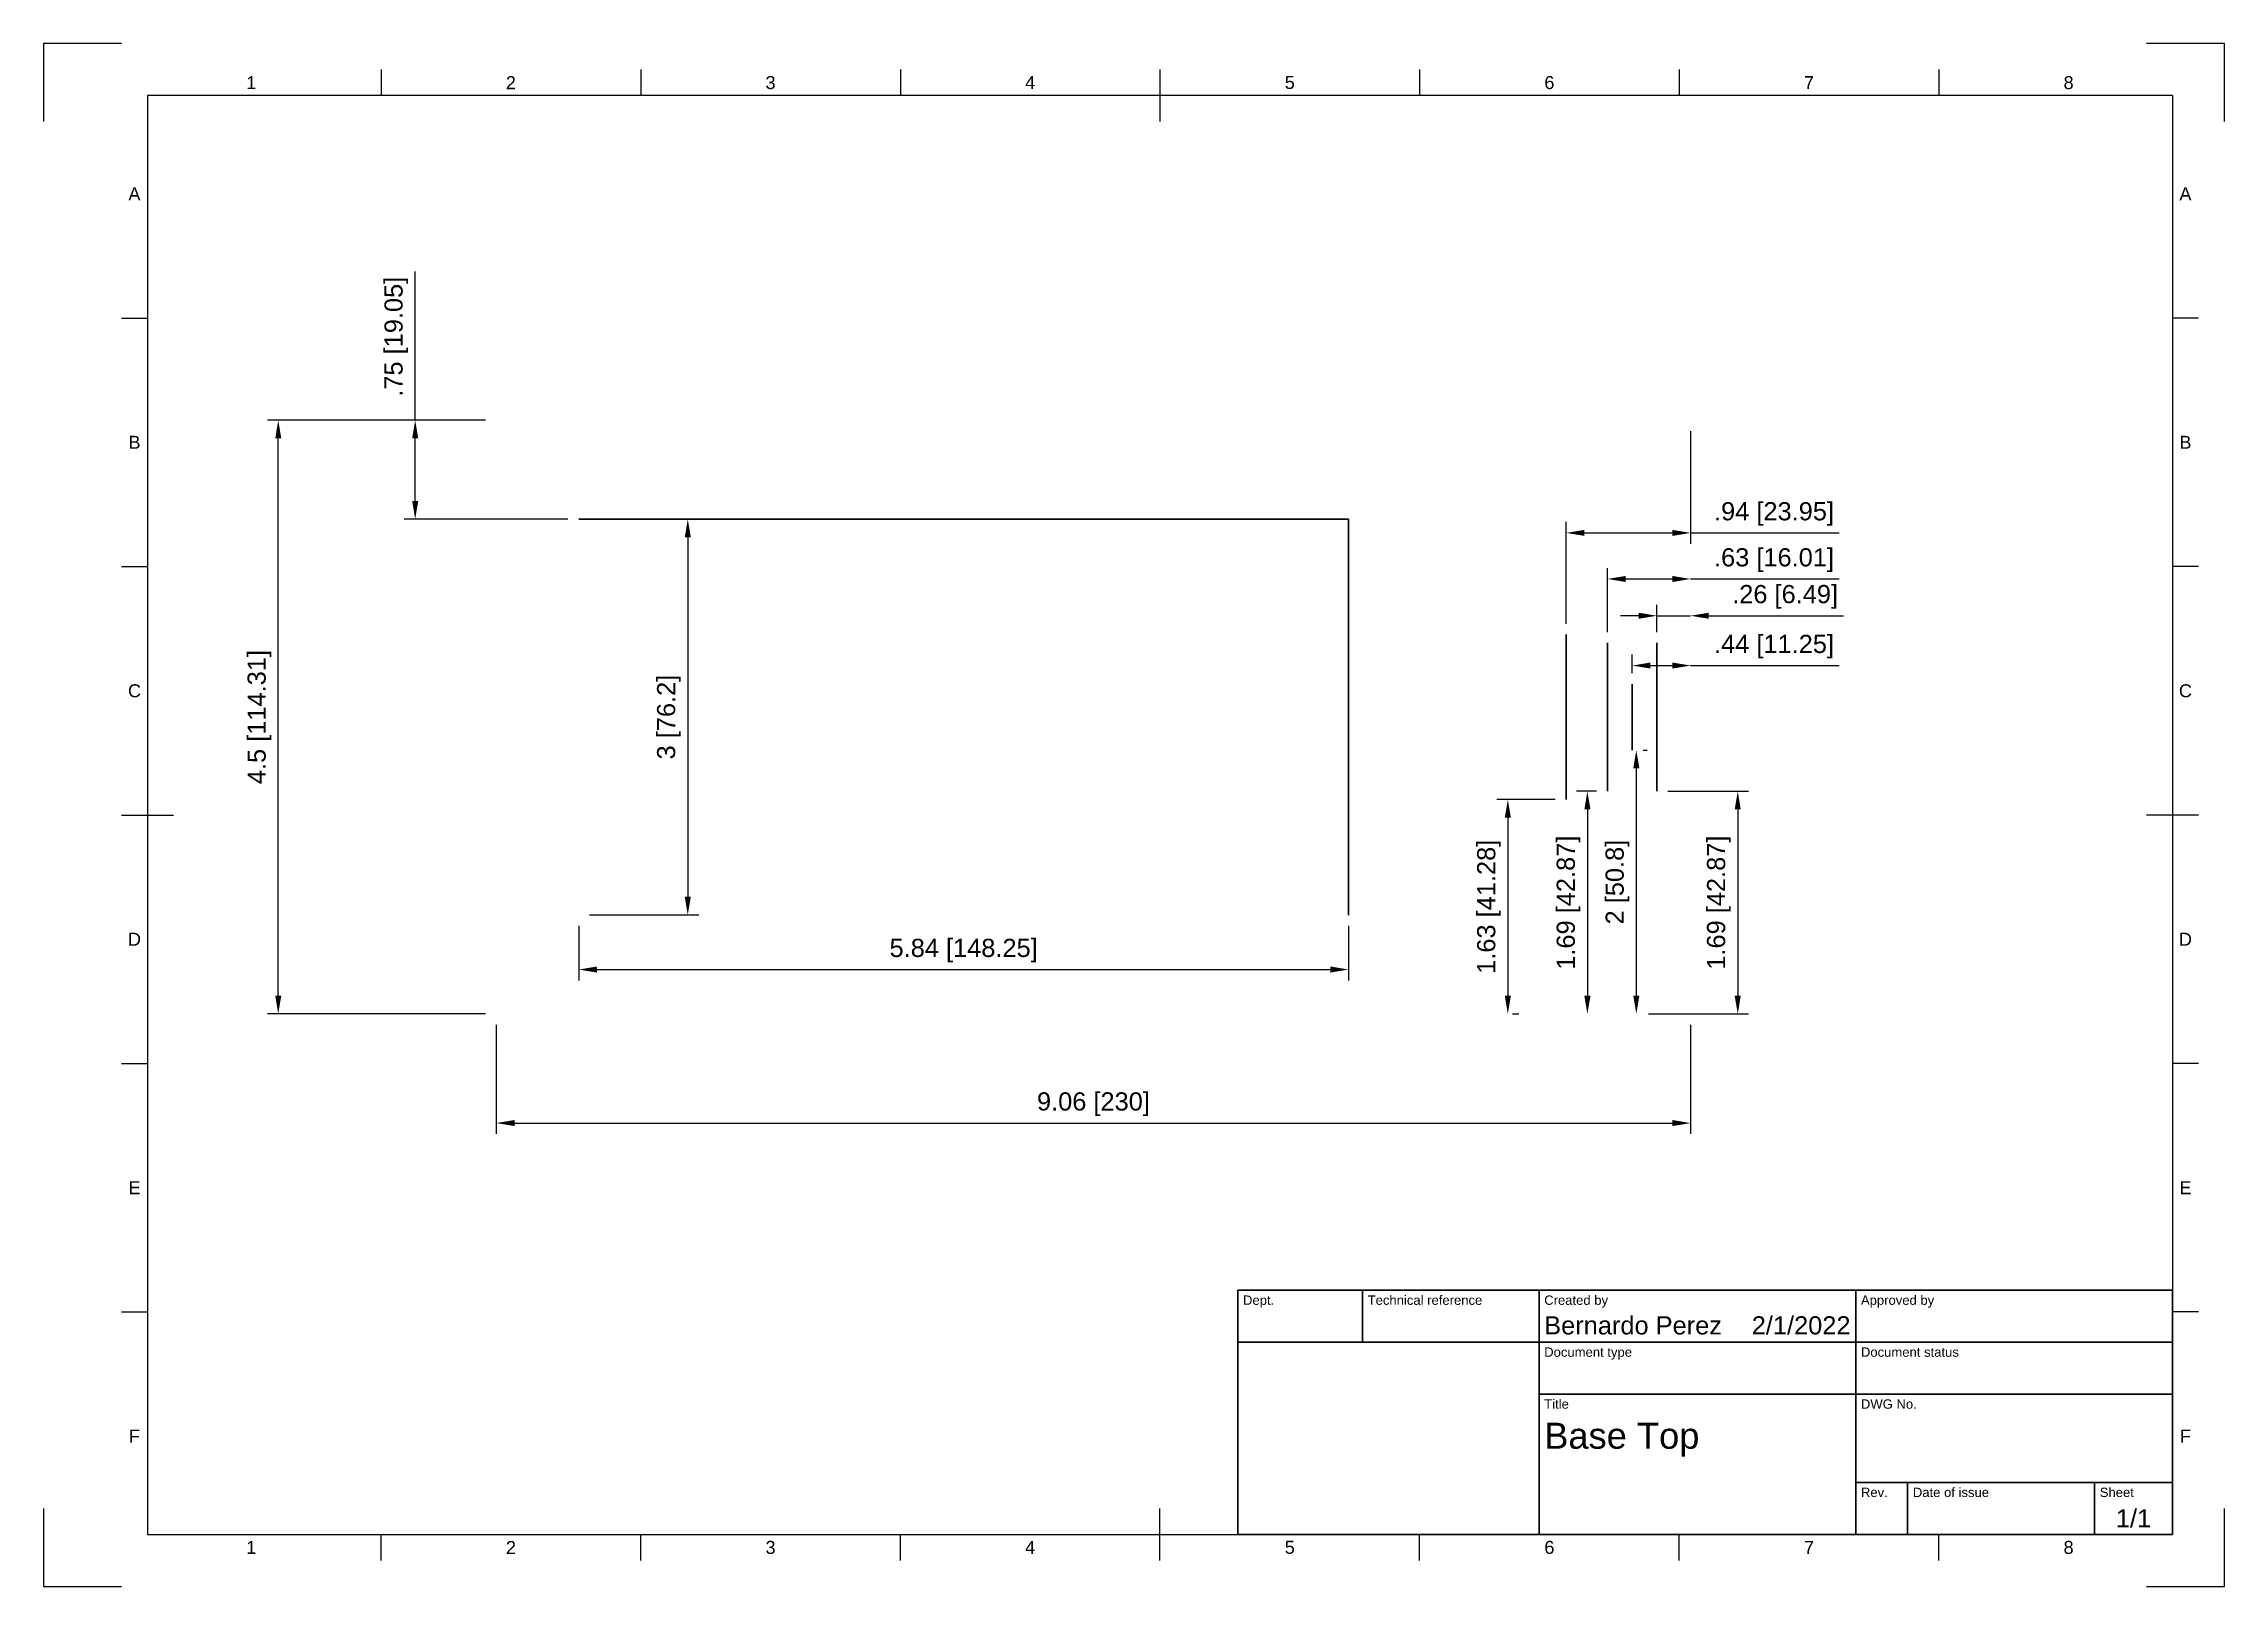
# Paper-space layout 'Sheet1' of a CAD drawing. Header units: millimetres. Extents: x 0 to 420, y 0 to 297.
import ezdxf
from ezdxf.enums import TextEntityAlignment as Align

# ---------------------------------------------------------------- set-up
doc = ezdxf.new("R2010")
doc.units = ezdxf.units.MM
doc.header["$LTSCALE"] = 0.75
for name, color, linetype, lineweight in [('Border', 7, 'Continuous', 25), ('Dimensions', 7, 'Continuous', 25), ('Sketch1', 7, 'Continuous', 35), ('Sketch2', 7, 'Continuous', 35), ('Sketch3', 7, 'Continuous', 35), ('Sketch4', 7, 'Continuous', 35), ('Sketch5', 7, 'Continuous', 35), ('Sketch6', 7, 'Continuous', 35), ('TitleBlock', 7, 'Continuous', 35)]:
    doc.layers.add(name, color=color, linetype=linetype, lineweight=lineweight)
doc.styles.add('FusionTitle', font='arial.ttf')
doc.styles.get("Standard").update_dxf_attribs({"font": 'arial.ttf'})
doc.dimstyles.new('ISO-25', dxfattribs={"dimtxt": 3.5, "dimasz": 3.5, "dimexe": 2.1, "dimexo": 2.1, "dimgap": 1.4, "dimtad": 1, "dimlfac": 0.03937, "dimzin": 12, "dimdsep": 46, "dimtxsty": 'Standard', "dimcen": 0, "dimclrd": 256, "dimclre": 256, "dimclrt": 256, "dimazin": 3, "dimtp": 0.1, "dimtm": 0.1, "dimtfac": 0.714286, "dimtmove": 0, "dimatfit": 3, "dimfxl": 1, "dimtzin": 12, "dimarcsym": 0})

# ---------------------------------------------------------------- blocks, each defined once
blk = doc.blocks.new('ISO_A3_SHEET')
at = {"layer": 'Border'}
for p, q in [((65, 292), (65, 287)), ((115, 292), (115, 287)), ((165, 292), (165, 287)), ((215, 292), (215, 282)), ((265, 292), (265, 287)), ((315, 292), (315, 287)), ((365, 292), (365, 287)), ((410, 287), (20, 287)), ((20, 287), (20, 10)), ((410, 287), (410, 10)), ((15, 244.16666), (20, 244.16666)), ((415, 244.16666), (410, 244.16666)), ((15, 196.33333), (20, 196.33333)), ((415, 196.33333), (410, 196.33333)), ((15, 148.5), (25, 148.5)), ((415, 148.5), (405, 148.5)), ((15, 100.66667), (20, 100.66667)), ((415, 100.66667), (410, 100.66667)), ((15, 52.83334), (20, 52.83334)), ((415, 52.83334), (410, 52.83334)), ((215, 5), (215, 15)), ((20, 10), (410, 10)), ((65, 5), (65, 10)), ((115, 5), (115, 10)), ((165, 5), (165, 10)), ((265, 5), (265, 10)), ((315, 5), (315, 10)), ((365, 5), (365, 10))]:
    blk.add_line(p, q, dxfattribs=at)
at = {"layer": 'Defpoints'}
for p, q in [((15, 297), (0, 297)), ((0, 297), (0, 282)), ((420, 297), (405, 297)), ((420, 282), (420, 297)), ((0, 15), (0, 0)), ((420, 0), (420, 15)), ((0, 0), (15, 0)), ((405, 0), (420, 0))]:
    blk.add_line(p, q, dxfattribs=at)
at = {"layer": 'Border', "style": 'FusionTitle'}
for s, p in [('1', (40, 289.5)), ('2', (90, 289.5)), ('3', (140, 289.5)), ('4', (190, 289.5)), ('5', (240, 289.5)), ('6', (290, 289.5)), ('7', (340, 289.5)), ('8', (390, 289.5)), ('A', (17.5, 268.08333)), ('A', (412.5, 268.08333)), ('B', (17.5, 220.25)), ('B', (412.5, 220.25)), ('C', (17.5, 172.41667)), ('C', (412.5, 172.41667)), ('D', (17.5, 124.58334)), ('D', (412.5, 124.58334)), ('E', (17.5, 76.75001)), ('E', (412.5, 76.75001)), ('F', (17.5, 28.91668)), ('F', (412.5, 28.91668)), ('1', (40, 7.5)), ('2', (90, 7.5)), ('3', (140, 7.5)), ('4', (190, 7.5)), ('5', (240, 7.5)), ('6', (290, 7.5)), ('7', (340, 7.5)), ('8', (390, 7.5))]:
    blk.add_text(s, height=2.5, dxfattribs=at).set_placement(p, align=Align.MIDDLE)
blk = doc.blocks.new('ISO_TITLEBLOCK')
at = {"layer": 'TitleBlock'}
for p, q in [((0, 47), (-180, 47)), ((-180, 47), (-180, 0)), ((-156, 37), (-156, 47)), ((-122, 0), (-122, 47)), ((-61, 0), (-61, 47)), ((0, 0), (0, 47)), ((-180, 37), (0, 37)), ((-122, 27), (0, 27)), ((-61, 10), (0, 10)), ((-51, 0), (-51, 10)), ((-15, 0), (-15, 10)), ((-180, 0), (0, 0))]:
    blk.add_line(p, q, dxfattribs=at)
at = {"layer": 'TitleBlock', "style": 'FusionTitle'}
for s, p in [('Dept.', (-179, 46)), ('Technical reference', (-155, 46)), ('Created by', (-121, 46)), ('Approved by', (-60, 46)), ('Document type', (-121, 36)), ('Document status', (-60, 36)), ('Title', (-121, 26)), ('DWG No.', (-60, 26)), ('Rev.', (-60, 9)), ('Date of issue', (-50, 9)), ('Sheet', (-14, 9))]:
    blk.add_text(s, height=1.8, dxfattribs=at).set_placement(p, align=Align.TOP_LEFT)
for tag, height, p in [('DEPT', 3.5, (-179, 42)), ('TECHNICAL_REFERENCE', 3.5, (-155, 42)), ('CREATED_BY', 3.5, (-121, 42)), ('APPROVED_BY', 3.5, (-60, 42)), ('DOCUMENT_TYPE', 3.5, (-121, 32)), ('DOCUMENT_STATUS', 3.5, (-60, 32)), ('TITLE_1', 5, (-121, 21.5)), ('TITLE_2', 5, (-121, 14)), ('TITLE_3', 5, (-121, 6.5)), ('DATE_OF_ISSUE', 3.5, (-50, 5))]:
    blk.add_attdef(tag, text='', height=height, dxfattribs=at).set_placement(p, align=Align.TOP_LEFT)
for tag, p in [('CREATED_DATE', (-62, 42)), ('APPROVED_DATE', (-0.99, 42))]:
    blk.add_attdef(tag, text='', height=3.5, dxfattribs=at).set_placement(p, align=Align.TOP_RIGHT)
for tag, height, p in [('DRAWING_NUMBER', 5, (-30.5, 19.75)), ('REV', 3.5, (-56, 4.85)), ('SHEET', 3.5, (-7.5, 4.85))]:
    blk.add_attdef(tag, text='', height=height, dxfattribs=at).set_placement(p, align=Align.TOP_CENTER)
blk = doc.blocks.new('*D19')
at = {"layer": 'Defpoints', "color": 0, "transparency": 16777216}
for p in [(103.06, 205.45), (103.06, 129.25), (124.06, 129.25)]:
    blk.add_point(p, dxfattribs=at)
at = {"layer": 'Dimensions', "lineweight": -2, "transparency": 16777216}
for p, q in [((105.16, 205.45), (126.16, 205.45)), ((124.06, 201.95), (124.06, 132.75)), ((105.16, 129.25), (126.16, 129.25))]:
    blk.add_line(p, q, dxfattribs=at)
at = {"layer": 'Dimensions', "transparency": 16777216}
for points in [[(123.48, 201.95), (124.65, 201.95), (124.06, 205.45)], [(123.48, 132.75), (124.65, 132.75), (124.06, 129.25)]]:
    blk.add_solid(points, dxfattribs=at)
at = {"layer": 'Dimensions', "transparency": 16777216, "insert": (120.42, 167.35), "char_height": 3.5, "attachment_point": 5, "rotation": 90}
blk.add_mtext('3 [76.2]', dxfattribs=at)
blk = doc.blocks.new('*D20')
at = {"layer": 'Defpoints', "color": 0, "transparency": 16777216}
for p in [(71.56, 224.5), (87.19, 224.5), (103.06, 205.45)]:
    blk.add_point(p, dxfattribs=at)
at = {"layer": 'Dimensions', "lineweight": -2, "transparency": 16777216}
for p, q in [((71.56, 224.5), (71.56, 253.14)), ((85.09, 224.5), (69.46, 224.5)), ((71.56, 208.95), (71.56, 221)), ((100.96, 205.45), (69.46, 205.45))]:
    blk.add_line(p, q, dxfattribs=at)
at = {"layer": 'Dimensions', "transparency": 16777216}
for points in [[(70.98, 221), (72.15, 221), (71.56, 224.5)], [(70.98, 208.95), (72.15, 208.95), (71.56, 205.45)]]:
    blk.add_solid(points, dxfattribs=at)
at = {"layer": 'Dimensions', "transparency": 16777216, "insert": (67.92, 240.57), "char_height": 3.5, "attachment_point": 5, "rotation": 90}
blk.add_mtext('.75 [19.05]', dxfattribs=at)
blk = doc.blocks.new('*D21')
at = {"layer": 'Defpoints', "color": 0, "transparency": 16777216}
for p in [(103.06, 129.25), (251.31, 129.25), (251.31, 118.75)]:
    blk.add_point(p, dxfattribs=at)
at = {"layer": 'Dimensions', "lineweight": -2, "transparency": 16777216}
for p, q in [((103.06, 127.15), (103.06, 116.65)), ((251.31, 127.15), (251.31, 116.65)), ((106.56, 118.75), (247.81, 118.75))]:
    blk.add_line(p, q, dxfattribs=at)
at = {"layer": 'Dimensions', "transparency": 16777216}
for points in [[(106.56, 119.33), (106.56, 118.16), (103.06, 118.75)], [(247.81, 119.33), (247.81, 118.16), (251.31, 118.75)]]:
    blk.add_solid(points, dxfattribs=at)
at = {"layer": 'Dimensions', "transparency": 16777216, "insert": (177.19, 122.39), "char_height": 3.5, "attachment_point": 5}
blk.add_mtext('5.84 [148.25]', dxfattribs=at)
blk = doc.blocks.new('*D30')
at = {"layer": 'Defpoints', "color": 0, "transparency": 16777216}
for p in [(317.19, 186.86), (317.19, 186.86), (310.7, 181.63)]:
    blk.add_point(p, dxfattribs=at)
at = {"layer": 'Dimensions', "lineweight": -2, "transparency": 16777216}
for p, q in [((307.2, 186.86), (303.7, 186.86)), ((310.7, 183.73), (310.7, 188.96)), ((310.7, 186.86), (317.19, 186.86)), ((320.69, 186.86), (346.62, 186.86))]:
    blk.add_line(p, q, dxfattribs=at)
at = {"layer": 'Dimensions', "transparency": 16777216}
for points in [[(307.2, 187.44), (307.2, 186.28), (310.7, 186.86)], [(320.69, 187.44), (320.69, 186.28), (317.19, 186.86)]]:
    blk.add_solid(points, dxfattribs=at)
at = {"layer": 'Dimensions', "transparency": 16777216, "insert": (335.4, 190.5), "char_height": 3.5, "attachment_point": 5}
blk.add_mtext('.26 [6.49]', dxfattribs=at)
blk = doc.blocks.new('*D31')
at = {"layer": 'Defpoints', "color": 0, "transparency": 16777216}
for p in [(317.19, 177.27), (317.19, 177.27), (305.94, 173.7)]:
    blk.add_point(p, dxfattribs=at)
at = {"layer": 'Dimensions', "lineweight": -2, "transparency": 16777216}
for p, q in [((305.94, 175.8), (305.94, 179.37)), ((309.44, 177.27), (313.69, 177.27)), ((317.19, 177.27), (345.84, 177.27))]:
    blk.add_line(p, q, dxfattribs=at)
at = {"layer": 'Dimensions', "transparency": 16777216}
for points in [[(309.44, 177.85), (309.44, 176.69), (305.94, 177.27)], [(313.69, 177.85), (313.69, 176.69), (317.19, 177.27)]]:
    blk.add_solid(points, dxfattribs=at)
at = {"layer": 'Dimensions', "transparency": 16777216, "insert": (333.26, 180.91), "char_height": 3.5, "attachment_point": 5}
blk.add_mtext('.44 [11.25]', dxfattribs=at)
blk = doc.blocks.new('*D32')
at = {"layer": 'Defpoints', "color": 0, "transparency": 16777216}
for p in [(317.19, 193.94), (317.19, 193.94), (301.18, 181.63)]:
    blk.add_point(p, dxfattribs=at)
at = {"layer": 'Dimensions', "lineweight": -2, "transparency": 16777216}
for p, q in [((301.18, 183.73), (301.18, 196.04)), ((304.68, 193.94), (313.69, 193.94)), ((317.19, 193.94), (345.84, 193.94))]:
    blk.add_line(p, q, dxfattribs=at)
at = {"layer": 'Dimensions', "transparency": 16777216}
for points in [[(304.68, 194.52), (304.68, 193.36), (301.18, 193.94)], [(313.69, 194.52), (313.69, 193.36), (317.19, 193.94)]]:
    blk.add_solid(points, dxfattribs=at)
at = {"layer": 'Dimensions', "transparency": 16777216, "insert": (333.26, 197.58), "char_height": 3.5, "attachment_point": 5}
blk.add_mtext('.63 [16.01]', dxfattribs=at)
blk = doc.blocks.new('*D33')
at = {"layer": 'Defpoints', "color": 0, "transparency": 16777216}
for p in [(317.19, 224.5), (317.19, 202.81), (293.24, 183.22)]:
    blk.add_point(p, dxfattribs=at)
at = {"layer": 'Dimensions', "lineweight": -2, "transparency": 16777216}
for p, q in [((317.19, 222.4), (317.19, 200.71)), ((293.24, 185.32), (293.24, 204.91)), ((296.74, 202.81), (313.69, 202.81)), ((317.19, 202.81), (345.84, 202.81))]:
    blk.add_line(p, q, dxfattribs=at)
at = {"layer": 'Dimensions', "transparency": 16777216}
for points in [[(296.74, 203.39), (296.74, 202.23), (293.24, 202.81)], [(313.69, 203.39), (313.69, 202.23), (317.19, 202.81)]]:
    blk.add_solid(points, dxfattribs=at)
at = {"layer": 'Dimensions', "transparency": 16777216, "insert": (333.26, 206.45), "char_height": 3.5, "attachment_point": 5}
blk.add_mtext('.94 [23.95]', dxfattribs=at)
blk = doc.blocks.new('*D35')
at = {"layer": 'Defpoints', "color": 0, "transparency": 16777216}
for p in [(293.24, 151.47), (280.78, 110.19), (282, 110.19)]:
    blk.add_point(p, dxfattribs=at)
at = {"layer": 'Dimensions', "lineweight": -2, "transparency": 16777216}
for p, q in [((291.14, 151.47), (279.9, 151.47)), ((282, 147.97), (282, 113.69)), ((282.88, 110.19), (284.1, 110.19))]:
    blk.add_line(p, q, dxfattribs=at)
at = {"layer": 'Dimensions', "transparency": 16777216}
for points in [[(281.41, 147.97), (282.58, 147.97), (282, 151.47)], [(281.41, 113.69), (282.58, 113.69), (282, 110.19)]]:
    blk.add_solid(points, dxfattribs=at)
at = {"layer": 'Dimensions', "transparency": 16777216, "insert": (278.36, 130.83), "char_height": 3.5, "attachment_point": 5, "rotation": 90}
blk.add_mtext('1.63 [41.28]', dxfattribs=at)
blk = doc.blocks.new('*D36')
at = {"layer": 'Defpoints', "color": 0, "transparency": 16777216}
for p in [(301.18, 153.06), (297.32, 110.19), (297.32, 110.19)]:
    blk.add_point(p, dxfattribs=at)
at = {"layer": 'Dimensions', "lineweight": -2, "transparency": 16777216}
for p, q in [((299.08, 153.06), (295.22, 153.06)), ((297.32, 149.56), (297.32, 113.69))]:
    blk.add_line(p, q, dxfattribs=at)
at = {"layer": 'Dimensions', "transparency": 16777216}
for points in [[(296.74, 149.56), (297.91, 149.56), (297.32, 153.06)], [(296.74, 113.69), (297.91, 113.69), (297.32, 110.19)]]:
    blk.add_solid(points, dxfattribs=at)
at = {"layer": 'Dimensions', "transparency": 16777216, "insert": (293.68, 131.62), "char_height": 3.5, "attachment_point": 5, "rotation": 90}
blk.add_mtext('1.69 [42.87]', dxfattribs=at)
blk = doc.blocks.new('*D37')
at = {"layer": 'Defpoints', "color": 0, "transparency": 16777216}
for p in [(310.7, 153.06), (306.97, 110.19), (326.28, 110.19)]:
    blk.add_point(p, dxfattribs=at)
at = {"layer": 'Dimensions', "lineweight": -2, "transparency": 16777216}
for p, q in [((312.8, 153.06), (328.38, 153.06)), ((326.28, 149.56), (326.28, 113.69)), ((309.07, 110.19), (328.38, 110.19))]:
    blk.add_line(p, q, dxfattribs=at)
at = {"layer": 'Dimensions', "transparency": 16777216}
for points in [[(325.69, 149.56), (326.86, 149.56), (326.28, 153.06)], [(325.69, 113.69), (326.86, 113.69), (326.28, 110.19)]]:
    blk.add_solid(points, dxfattribs=at)
at = {"layer": 'Dimensions', "transparency": 16777216, "insert": (322.63, 131.63), "char_height": 3.5, "attachment_point": 5, "rotation": 90}
blk.add_mtext('1.69 [42.87]', dxfattribs=at)
blk = doc.blocks.new('*D38')
at = {"layer": 'Defpoints', "color": 0, "transparency": 16777216}
for p in [(305.94, 161), (306.74, 110.19), (306.74, 110.19)]:
    blk.add_point(p, dxfattribs=at)
at = {"layer": 'Dimensions', "lineweight": -2, "transparency": 16777216}
for p, q in [((308.04, 161), (308.84, 161)), ((306.74, 157.5), (306.74, 113.69))]:
    blk.add_line(p, q, dxfattribs=at)
at = {"layer": 'Dimensions', "transparency": 16777216}
for points in [[(306.16, 157.5), (307.33, 157.5), (306.74, 161)], [(306.16, 113.69), (307.33, 113.69), (306.74, 110.19)]]:
    blk.add_solid(points, dxfattribs=at)
at = {"layer": 'Dimensions', "transparency": 16777216, "insert": (303.1, 135.59), "char_height": 3.5, "attachment_point": 5, "rotation": 90}
blk.add_mtext('2 [50.8]', dxfattribs=at)
blk = doc.blocks.new('*D39')
at = {"layer": 'Defpoints', "color": 0, "transparency": 16777216}
for p in [(45.19, 224.5), (87.19, 224.5), (87.19, 110.19)]:
    blk.add_point(p, dxfattribs=at)
at = {"layer": 'Dimensions', "lineweight": -2, "transparency": 16777216}
for p, q in [((85.09, 224.5), (43.09, 224.5)), ((45.19, 113.69), (45.19, 221)), ((85.09, 110.19), (43.09, 110.19))]:
    blk.add_line(p, q, dxfattribs=at)
at = {"layer": 'Dimensions', "transparency": 16777216}
for points in [[(44.61, 221), (45.77, 221), (45.19, 224.5)], [(44.61, 113.69), (45.77, 113.69), (45.19, 110.19)]]:
    blk.add_solid(points, dxfattribs=at)
at = {"layer": 'Dimensions', "transparency": 16777216, "insert": (41.55, 167.35), "char_height": 3.5, "attachment_point": 5, "rotation": 90}
blk.add_mtext('4.5 [114.31]', dxfattribs=at)
blk = doc.blocks.new('*D40')
at = {"layer": 'Defpoints', "color": 0, "transparency": 16777216}
for p in [(87.19, 110.19), (317.19, 110.19), (317.19, 89.19)]:
    blk.add_point(p, dxfattribs=at)
at = {"layer": 'Dimensions', "lineweight": -2, "transparency": 16777216}
for p, q in [((87.19, 108.09), (87.19, 87.09)), ((317.19, 108.09), (317.19, 87.09)), ((90.69, 89.19), (313.69, 89.19))]:
    blk.add_line(p, q, dxfattribs=at)
at = {"layer": 'Dimensions', "transparency": 16777216}
for points in [[(90.69, 89.78), (90.69, 88.61), (87.19, 89.19)], [(313.69, 89.78), (313.69, 88.61), (317.19, 89.19)]]:
    blk.add_solid(points, dxfattribs=at)
at = {"layer": 'Dimensions', "transparency": 16777216, "insert": (202.19, 92.83), "char_height": 3.5, "attachment_point": 5}
blk.add_mtext('9.06 [230]', dxfattribs=at)

psp = doc.layouts.new('Sheet1')

# ---------------------------------------------------------------- linework, layer by layer
at = {"layer": 'Sketch1'}
psp.add_line((310.702, 181.633), (310.702, 153.058), dxfattribs=at)
at = {"layer": 'Sketch2'}
psp.add_line((305.939, 173.695), (305.939, 160.995), dxfattribs=at)
at = {"layer": 'Sketch3'}
psp.add_line((293.24, 183.22), (293.239, 151.47), dxfattribs=at)
at = {"layer": 'Sketch4'}
psp.add_line((301.177, 181.633), (301.177, 153.058), dxfattribs=at)
at = {"layer": 'Sketch5'}
psp.add_line((251.314, 205.445), (251.314, 129.245), dxfattribs=at)
at = {"layer": 'Sketch6'}
psp.add_line((103.064, 205.445), (251.314, 205.445), dxfattribs=at)

# ---------------------------------------------------------------- block references
at = {"layer": 'Border'}
psp.add_blockref('ISO_A3_SHEET', (0, 0), dxfattribs=at)
at = {"layer": 'TitleBlock'}
psp.add_blockref('ISO_TITLEBLOCK', (410, 10), dxfattribs=at).add_auto_attribs({'CREATED_DATE': '2/1/2022', 'SHEET': '1/1', 'TITLE_1': 'Base Top', 'CREATED_BY': 'Bernardo Perez'})

# ---------------------------------------------------------------- dimensions: what is measured, and where the dimension line sits
at = {"layer": 'Dimensions'}
for base, p1, p2, angle, picture, middle in [((71.564, 224.498), (103.064, 205.445), (87.189, 224.498), 270, '*D20', (67.921, 240.572)), ((306.744, 110.192), (305.939, 160.995), (306.744, 110.192), 90, '*D38', (303.101, 135.594)), ((281.998, 110.192), (293.239, 151.47), (280.779, 110.192), 90, '*D35', (278.355, 130.831)), ((297.323, 110.192), (301.177, 153.058), (297.323, 110.192), 90, '*D36', (293.68, 131.625))]:
    dim = psp.add_linear_dim(base=base, p1=p1, p2=p2, angle=angle, dimstyle='ISO-25', override={"dimlfac": -0.03937, "dimclrd": 256, "dimclre": 256}, dxfattribs=at)
    dim.commit()
    dim.dimension.update_dxf_attribs({"geometry": picture, "text_midpoint": middle})
for p1, p2, distance, picture, middle in [((87.189, 110.192), (87.189, 224.498), 42, '*D39', (41.546, 167.345)), ((103.064, 205.445), (103.064, 129.245), 21, '*D19', (120.421, 167.345)), ((103.064, 129.245), (251.314, 129.245), -10.5, '*D21', (177.189, 122.388)), ((87.189, 110.192), (317.189, 110.192), -21, '*D40', (202.189, 92.835))]:
    dim = psp.add_aligned_dim(p1=p1, p2=p2, distance=distance, dimstyle='ISO-25', override={"dimlfac": -0.03937, "dimclrd": 256, "dimclre": 256}, dxfattribs=at)
    dim.commit()
    dim.dimension.update_dxf_attribs({"geometry": picture, "text_midpoint": middle})
for base, p1, p2, override, picture, middle in [((317.189, 202.81), (293.24, 183.22), (317.189, 224.498), {"dimlfac": -0.03937}, '*D33', (333.262, 206.453)), ((317.189, 193.94), (301.177, 181.633), (317.189, 193.94), {"dimlfac": -0.03937, "dimclrd": 256, "dimclre": 256}, '*D32', (333.262, 197.583)), ((317.189, 186.859), (310.702, 181.633), (317.189, 186.859), {"dimlfac": -0.03937, "dimclrd": 256, "dimclre": 256}, '*D30', (335.402, 190.502)), ((317.189, 177.27), (305.939, 173.695), (317.189, 177.27), {"dimlfac": -0.03937, "dimclrd": 256, "dimclre": 256}, '*D31', (333.262, 180.913))]:
    dim = psp.add_linear_dim(base=base, p1=p1, p2=p2, dimstyle='ISO-25', override=override, dxfattribs=at)
    dim.commit()
    dim.dimension.update_dxf_attribs({"geometry": picture, "text_midpoint": middle})
dim = psp.add_linear_dim(base=(326.276, 110.192), p1=(310.702, 153.058), p2=(306.974, 110.192), angle=90, dimstyle='ISO-25', override={"dimlfac": -0.03937}, dxfattribs=at)
dim.commit()
dim.dimension.update_dxf_attribs({"geometry": '*D37', "text_midpoint": (326.276, 131.625), "dimtype": 160})

doc.saveas('drawing.dxf')
